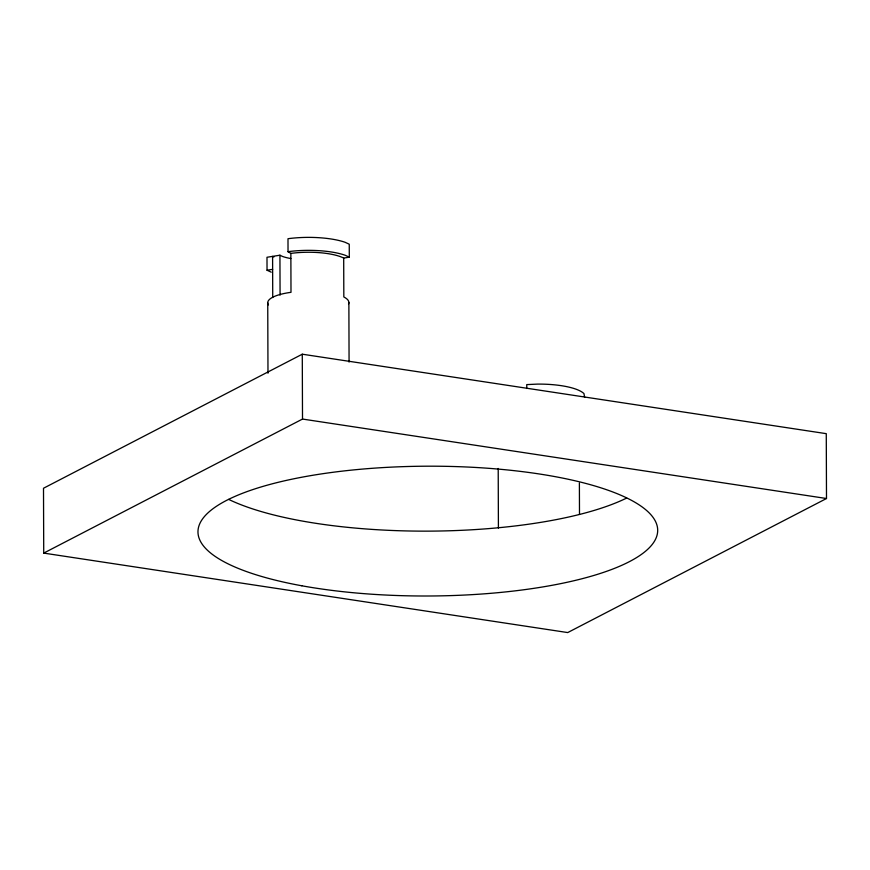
<?xml version="1.0" encoding="UTF-8"?>
<svg xmlns="http://www.w3.org/2000/svg" width="870" height="870" viewBox="0 0 870 870"><rect width="100%" height="100%" fill="white"/><g stroke="black" fill="none" stroke-linecap="round" stroke-linejoin="round"><path stroke-width="1.3" d="M302.281 354.199L43.5 488.244L43.728 553.102L567.718 632.566L826.5 498.51L826.272 433.662L302.281 354.199L302.51 419.057L43.728 553.102M288.035 251.724L289.134 251.539A47.328 13.365 -0.2 0 1 345.085 255.225L349.294 257.172L349.251 244.209L345.042 242.262A47.328 13.365 -0.2 0 0 289.09 238.565L287.992 238.75L288.035 251.724L290.863 253.398A40.564 11.451 -0.2 0 1 343.693 258.064L349.294 257.172M290.863 258.553A32.451 9.157 -0.2 0 1 282.511 256.443L279.933 255.214L266.992 257.27L267.036 270.233L271.244 272.179M267.036 270.233L272.636 269.352M302.51 419.057L826.5 498.51M584.64 397.405L583.955 393.577A47.328 13.365 -0.2 0 0 537.486 384.105L526.752 384.605L526.763 388.498M579.387 483.078L579.496 514.246M498.205 468.462L498.412 528.09M348.87 302.477L349.077 362.105M343.693 258.064L343.824 296.974A40.564 11.451 -0.2 0 1 348.555 303.913M290.863 253.398L290.993 292.32A40.564 11.451 -0.2 0 0 268.46 304.902M279.933 255.214L280.075 295.126M272.734 297.529L272.593 256.378A40.564 11.451 -0.2 0 0 273.898 256.987M267.742 302.76L267.982 373.23M626.661 498.042A229.854 64.902 -0.2 0 1 228.69 499.402M301.825 585.782A229.854 64.902 -0.2 0 0 657.318 534.028A229.854 64.902 -0.2 0 0 324.336 473.476A229.854 64.902 -0.2 0 0 301.825 585.782"/></g></svg>
